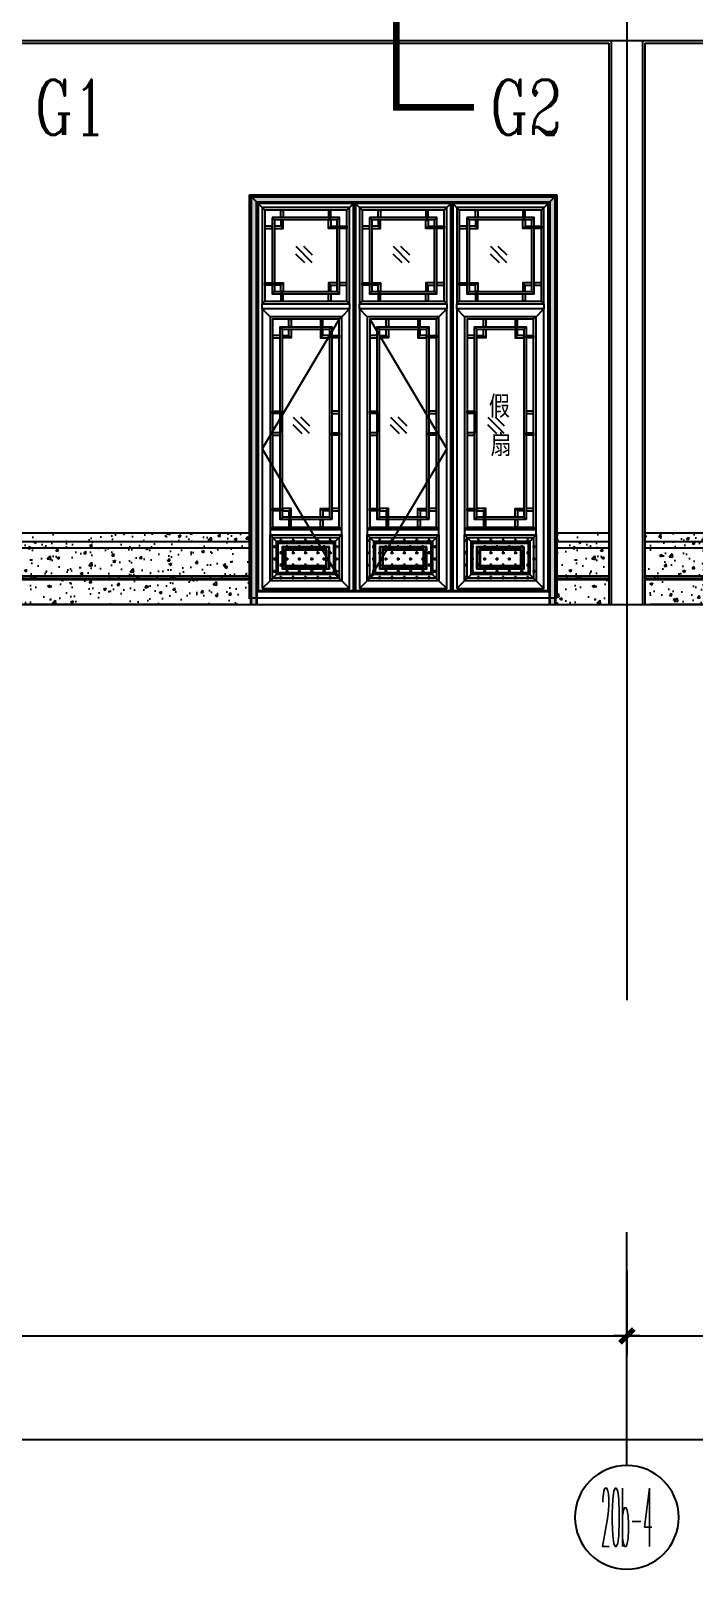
# Model space of a CAD drawing. Extents: x 296441 to 853063, y 459050 to 1117990.
# Drawn here: x 615502 to 620618, y 1069379 to 1081243 of the extents above; entities that cross this region are included whole.
import ezdxf
from ezdxf.enums import TextEntityAlignment as Align

# ---------------------------------------------------------------- set-up
doc = ezdxf.new("R2010")
doc.units = 0
doc.header["$LTSCALE"] = 1000
for name, pattern in [('CENTER-1', [10, 6.25, -1.25, 1.25, -1.25]), ('CENTER2', [28.574999999999996, 19.05, -3.174999999999999, 3.174999999999999, -3.174999999999999]), ('G-ELEV-S$0$LPM310295$0$HIDDEN2', [4.762499999999999, 3.175, -1.5875])]:
    doc.linetypes.add(name, pattern=pattern)
for name, color, linetype in [('1-1poumian-16-20$0$A-ELEV-HEVY', 2, 'Continuous'), ('1.5铝板', 3, 'Continuous'), ('95', 95, 'Continuous'), ('A-WALL', 1, 'Continuous'), ('B-ELEV-S02$0$A-ELEV-MEDM-HEVY', 2, 'Continuous'), ('B-ELEV-S02$0$A-ELEV-THIN', 144, 'Continuous'), ('G-ELEV-S$0$J04$0$A-DETL-FNSH', 6, 'Continuous'), ('G-ELEV-S$0$LPM310295$0$A-ELEV-HDDN', 161, 'G-ELEV-S$0$LPM310295$0$HIDDEN2'), ('G-ELEV-S$0$LPM310295$0$A-ELEV-HEVY', 2, 'Continuous'), ('G-ELEV-S$0$LPM310295$0$A-ELEV-MEDM', 4, 'Continuous'), ('G-ELEV-S$0$LPM310295$0$A-ELEV-THIN', 145, 'Continuous'), ('G-GRID', 8, 'CENTER2'), ('G-GRID-DIMS', 3, 'Continuous'), ('G-GRID-IDEN', 4, 'Continuous'), ('G-GRID-TEXT', 33, 'Continuous'), ('SL-CXJ-001', 4, 'Continuous'), ('ZT0_默认图层-----PM、LM、DY、JD', 7, 'Continuous'), ('ZT1_Dim---符号---PM、LM、DY、JD', 3, 'Continuous'), ('ZT1_通用--填充---PM、LM、DY、JD', 8, 'Continuous'), ('主框线', 4, 'Continuous'), ('副框内口线', 6, 'Continuous'), ('花格栅', 6, 'Continuous'), ('铝合金花格条', 5, 'Continuous')]:
    doc.layers.add(name, color=color, linetype=linetype)
doc.styles.add('-宋体', font='', dxfattribs={"width": 0.8})
doc.styles.add('_TCH_LABEL', font='COMPLEX', dxfattribs={"bigfont": 'GBCBIG'})
doc.styles.add('COMPLEX', font='COMPLEX')
doc.styles.add('GOA_01_thin_0.75', font='romans.shx', dxfattribs={"width": 0.75, "bigfont": 'hzdx.shx'})
doc.styles.add('GOA_04_COMPLEX_1.00', font='complex.shx')
doc.styles.get('-宋体').set_extended_font_data('SimSun')
doc.dimstyles.new('GOA_DIMN100', dxfattribs={"dimscale": 100, "dimtxt": 2.5, "dimasz": 1, "dimexe": 1.5, "dimexo": 3, "dimgap": 0.5, "dimtad": 1, "dimdec": 0, "dimrnd": 1, "dimzin": 0, "dimdsep": 46, "dimtxsty": 'GOA_01_thin_0.75', "dimblk": 'YQTICK', "dimcen": 0, "dimclrt": 7, "dimadec": 1, "dimazin": 0, "dimtfac": 1, "dimtdec": 4, "dimtix": 1, "dimtmove": 2, "dimatfit": 2, "dimfxl": 0, "dimtolj": 1, "dimtzin": 0, "dimarcsym": 0})

# ---------------------------------------------------------------- blocks, each defined once
blk = doc.blocks.new('YQTICK')
blk.add_line((-1, 1.110223024625157e-16), (1, 1.110223024625157e-16))
at = {"const_width": 0.4}
blk.add_lwpolyline([(0.5303300858899105, 0.5303300858899106), (-0.5303300858899106, -0.5303300858899105)], dxfattribs=at)
blk = doc.blocks.new('*D1483')
at = {"layer": 'Defpoints', "color": 0, "transparency": 16777216}
for p in [(608698.4800028085, 1071979.387559326, -5.427696829794604), (668098.4799879998, 1071979.387559326, -5.427696829794604), (668098.4799879998, 1070379.387559326)]:
    blk.add_point(p, dxfattribs=at)
at = {"layer": 'G-GRID-DIMS', "color": 0, "lineweight": -2, "transparency": 16777216}
for p, q in [((608698.4800028085, 1071679.387559326), (608698.4800028085, 1070229.387559326)), ((668098.4799879998, 1071679.387559326), (668098.4799879998, 1070229.387559326)), ((608798.4800028085, 1070379.387559326), (667998.4799879998, 1070379.387559326))]:
    blk.add_line(p, q, dxfattribs=at)
at = {"layer": 'G-GRID-DIMS', "color": 0, "lineweight": -2, "transparency": 16777216, "xscale": 100, "yscale": 100, "zscale": 100, "rotation": 180}
blk.add_blockref('YQTICK', (608698.4800028085, 1070379.387559326), dxfattribs=at)
at = {"layer": 'G-GRID-DIMS', "color": 0, "lineweight": -2, "transparency": 16777216, "xscale": 100, "yscale": 100, "zscale": 100}
blk.add_blockref('YQTICK', (668098.4799879998, 1070379.387559326), dxfattribs=at)
at = {"layer": 'G-GRID-DIMS', "color": 7, "transparency": 16777216, "insert": (638398.4799954041, 1070554.387559326), "char_height": 250, "attachment_point": 5, "style": 'GOA_01_thin_0.75'}
blk.add_mtext('\\A1;59400', dxfattribs=at)
blk = doc.blocks.new('_AXISO')
at = {"layer": 'G-GRID-IDEN'}
blk.add_circle((1.4210854715202e-14, 5.684341886080801e-14), 0.5, dxfattribs=at)
at = {"layer": 'G-GRID-TEXT', "style": 'GOA_04_COMPLEX_1.00', "width": 1.041666666666667}
blk.add_attdef('A', text='', height=0.56, dxfattribs=at).set_placement((-0.2499999999999858, -0.2799999999999727), (0.2500000000000142, -0.2799999999999727), align=Align.FIT)
blk = doc.blocks.new('*D1488')
at = {"layer": 'Defpoints', "color": 0, "transparency": 16777216}
for p in [(620098.4799878561, 1071979.387559326), (629698.4799874938, 1071979.387559326, -5.42769682979415), (629698.4799874938, 1071179.387559326)]:
    blk.add_point(p, dxfattribs=at)
at = {"layer": 'G-GRID-DIMS', "color": 0, "lineweight": -2, "transparency": 16777216}
for p, q in [((620098.4799878561, 1071679.387559326), (620098.4799878561, 1071029.387559326)), ((629698.4799874938, 1071679.387559326), (629698.4799874938, 1071029.387559326)), ((620198.4799878561, 1071179.387559326), (629598.4799874938, 1071179.387559326))]:
    blk.add_line(p, q, dxfattribs=at)
at = {"layer": 'G-GRID-DIMS', "color": 0, "lineweight": -2, "transparency": 16777216, "xscale": 100, "yscale": 100, "zscale": 100, "rotation": 180}
blk.add_blockref('YQTICK', (620098.4799878561, 1071179.387559326), dxfattribs=at)
at = {"layer": 'G-GRID-DIMS', "color": 0, "lineweight": -2, "transparency": 16777216, "xscale": 100, "yscale": 100, "zscale": 100}
blk.add_blockref('YQTICK', (629698.4799874938, 1071179.387559326), dxfattribs=at)
at = {"layer": 'G-GRID-DIMS', "color": 7, "transparency": 16777216, "insert": (624898.479987675, 1071354.387559326), "char_height": 250, "attachment_point": 5, "style": 'GOA_01_thin_0.75'}
blk.add_mtext('\\A1;9600', dxfattribs=at)
blk = doc.blocks.new('*D1489')
at = {"layer": 'Defpoints', "color": 0, "transparency": 16777216}
for p in [(608698.4800028085, 1071979.387559326, -0.00901925479506005), (620098.479985072, 1071979.387559326, -5.42769682979415), (620098.479985072, 1071179.387559326)]:
    blk.add_point(p, dxfattribs=at)
at = {"layer": 'G-GRID-DIMS', "color": 0, "lineweight": -2, "transparency": 16777216}
for p, q in [((608698.4800028085, 1071679.387559326), (608698.4800028085, 1071029.387559326)), ((620098.479985072, 1071679.387559326), (620098.479985072, 1071029.387559326)), ((608798.4800028085, 1071179.387559326), (619998.479985072, 1071179.387559326))]:
    blk.add_line(p, q, dxfattribs=at)
at = {"layer": 'G-GRID-DIMS', "color": 0, "lineweight": -2, "transparency": 16777216, "xscale": 100, "yscale": 100, "zscale": 100, "rotation": 180}
blk.add_blockref('YQTICK', (608698.4800028085, 1071179.387559326), dxfattribs=at)
at = {"layer": 'G-GRID-DIMS', "color": 0, "lineweight": -2, "transparency": 16777216, "xscale": 100, "yscale": 100, "zscale": 100}
blk.add_blockref('YQTICK', (620098.479985072, 1071179.387559326), dxfattribs=at)
at = {"layer": 'G-GRID-DIMS', "color": 7, "transparency": 16777216, "insert": (614398.4799939403, 1071354.387559326), "char_height": 250, "attachment_point": 5, "style": 'GOA_01_thin_0.75'}
blk.add_mtext('\\A1;11400', dxfattribs=at)
blk = doc.blocks.new('*U2356')
at = {"layer": 'B-ELEV-S02$0$A-ELEV-MEDM-HEVY'}
blk.add_line((270.0025192575231, 4.335507610123758e-10), (-280.0025192574431, -4.49608046781453e-10), dxfattribs=at)
at = {"layer": 'B-ELEV-S02$0$A-ELEV-THIN'}
for p, q in [((270.0025192575231, -64.99999999927542), (-280.0025192569774, -65.00000000015856)), ((270.0025192575231, -114.9999999993045), (-280.0025192569774, -115.0000000001877)), ((270.0025192575085, -329.9999999990717), (-280.0025192574431, -329.9999999999549)), ((270.002519257494, -349.9999999994209), (-280.0025192574431, -350.000000000275)), ((270.0025192575085, -360.0009192622704), (-280.0025192574431, -360.0009192631536))]:
    blk.add_line(p, q, dxfattribs=at)
blk = doc.blocks.new('*U2358')
at = {"layer": 'B-ELEV-S02$0$A-ELEV-MEDM-HEVY'}
blk.add_line((232.469714498071, 3.732832638381398e-10), (-252.4697144981074, -4.053978353766105e-10), dxfattribs=at)
at = {"layer": 'B-ELEV-S02$0$A-ELEV-THIN'}
for p, q in [((232.469714498071, -64.99999999933569), (-252.4697144976417, -65.00000000011435)), ((232.469714498071, -114.9999999993648), (-252.4697144976417, -115.0000000001435)), ((232.4697144980564, -329.9999999991319), (-252.4697144981074, -329.9999999999106)), ((232.4697144980419, -349.9999999994812), (-252.4697144981074, -350.0000000002308)), ((232.4697144980564, -360.0009192623307), (-252.4697144981074, -360.0009192631094))]:
    blk.add_line(p, q, dxfattribs=at)
blk = doc.blocks.new('*U2357')
at = {"layer": 'B-ELEV-S02$0$A-ELEV-MEDM-HEVY'}
blk.add_line((662.4391856544353, 1.063697530877378e-09), (-662.4391856543552, -1.063697530877248e-09), dxfattribs=at)
at = {"layer": 'B-ELEV-S02$0$A-ELEV-THIN'}
for p, q in [((662.4391856544353, -64.99999999864527), (-662.4391856538896, -65.00000000077266)), ((662.4391856544353, -114.9999999986744), (-662.4391856538896, -115.0000000008018)), ((662.4391856544207, -329.9999999984415), (-662.4391856543552, -330.0000000005689)), ((662.4391856544062, -349.9999999987908), (-662.4391856543552, -350.0000000008891)), ((662.4391856544207, -360.0009192616403), (-662.4391856543552, -360.0009192637677))]:
    blk.add_line(p, q, dxfattribs=at)
blk = doc.blocks.new('单层玻璃')
at = {"layer": '95'}
for p, q in [((-1.216571543132886, -0.08520069334190339), (0.08520069322548807, 1.216571543191094)), ((-1.183139254106209, -1.183139254106209), (1.183139254106209, 1.183139254106209)), ((-0.08520069322548807, -1.216571543249302), (1.216571543132886, 0.08520069334190339))]:
    blk.add_line(p, q, dxfattribs=at)
blk = doc.blocks.new('*U2085')
at = {"layer": 'ZT1_通用--填充---PM、LM、DY、JD', "ltscale": 1000}
h = blk.add_hatch(dxfattribs=at)
h.set_pattern_fill('CROSS', color=256, scale=30)
h.set_pattern_definition([(0, (103.7478360205423, -2917.252203877607), (47.625, 47.625), [23.8125, -71.4375]), (90, (115.6540860205423, -2929.158453877607), (-47.625, 47.625), [23.8125, -71.4375])])
h.paths.add_polyline_path([(98.74783898814349, -2561.999953968681), (651.2522247042507, -2562.000070779642), (651.2522247042507, -2917.252203877607), (98.74783898814349, -2917.252087066647)])
at = {"color": 8}
for p, q in [((58.00002011045581, -57.99999915016815, 2.318144537438727e-09), (8.000011094030924, -7.999999847728759, 2.318144537438727e-09)), ((691.9999608832877, -58.00010884885096), (742.0000081280596, -7.999969704601702)), ((58.00001225754386, -760.9999009706062, 2.318144537438727e-09), (39.00002226588549, -779.9998979005013, 2.318144537438727e-09)), ((98.74782613950083, -879.747697266981, 2.318144537438727e-09), (39.00002025568392, -819.999871355014, 2.318144537438727e-09)), ((651.2522118555498, -879.7478200712351, 2.318144537221886e-09), (710.9999992604135, -819.9999949499609, 2.318144537221886e-09)), ((691.9999904829892, -761.0000106692889), (710.999986615032, -780.0000137393938)), ((631.2000371648464, -899.7999921586008, 2.318144537221886e-09), (651.2522122489754, -879.7478204647189, 2.318144537221886e-09)), ((118.7999944181647, -2501.94780428917, 2.318144537438727e-09), (98.74783898814349, -2521.999959719133, 2.318144537438727e-09)), ((118.8000088158878, -2501.947924118487, 2.318144537221886e-09), (98.74781407759292, -2522.000095812602, 2.318144537221886e-09)), ((161.80473600392, -2625.056850984458, 2.318144537438727e-09), (98.74783898814349, -2561.999953968681, 2.318144537438727e-09)), ((651.2522247042507, -2562.000070779642, 2.318144537221886e-09), (588.1953276884742, -2625.056967795419, 2.318144537221886e-09)), ((631.2000299659558, -2501.947924096661, 2.318144537221886e-09), (651.2522247042507, -2522.000095790776, 2.318144537221886e-09)), ((98.74783898814349, -2917.252087066647, 2.318144537438727e-09), (39.00001307600178, -2976.999912978614, 2.318144537438727e-09)), ((161.80473600392, -2854.19519005087, 2.318144537438727e-09), (98.74783898814349, -2917.252087066647, 2.318144537438727e-09)), ((588.1953276884742, -2854.195306861831, 2.318144537221886e-09), (651.2522247042507, -2917.252203877607, 2.318144537221886e-09)), ((651.2522247042507, -2917.252203877607, 2.318144537221886e-09), (711.0000140956254, -2977.000032786338, 2.318144537221886e-09))]:
    blk.add_line(p, q, dxfattribs=at)
for points in [[(711.000003047986, -780.0000092315597), (711.000003047986, -819.9999842204263), (39.00002226606011, -819.999868381301), (39.00002226606011, -779.9998933924344)], [(39.00003313377965, -2976.999912978614), (711.0000101272017, -2977.000032786338), (710.9999992604135, -819.999991162272), (39.00002226699144, -819.999871355014)], [(651.2522247042507, -2562.000070779642), (651.2522247042507, -2522.000095790776), (98.74783898814349, -2521.999978979815), (98.74783898814349, -2561.999953968681)]]:
    blk.add_lwpolyline(points, close=True)
at = {"color": 2, "ltscale": 250}
for points in [[(118.7999944181647, -2501.94780428917), (631.2000299659558, -2501.947924096661), (631.2000371648464, -899.7999921586008), (118.8000016169972, -899.79987235111)], [(118.8000140722725, -2582.05212905281), (631.2000496201217, -2582.052245863771), (631.2000496201217, -2897.200028793478), (118.8000140722725, -2897.199911982518)]]:
    blk.add_lwpolyline(points, close=True, dxfattribs=at)
at = {"layer": '1.5铝板', "ltscale": 250}
for points in [[(39.00000035436824, -779.9998979005013), (710.999986615032, -780.0000137393938), (711.0000112671987, -39.00011191895583), (39.000025006535, -38.99999607983045)], [(58.00000139779877, -760.9999009706062), (691.9999876584625, -761.0000106692889), (692.0000102238264, -58.00010884885096), (58.00002396316268, -57.99999915016815)], [(98.74783898814349, -2561.999953968681), (651.2522247042507, -2562.000070779642), (651.2522247042507, -2917.252203877607), (98.74783898814349, -2917.252087066647)]]:
    blk.add_lwpolyline(points, close=True, dxfattribs=at)
at = {"layer": 'SL-CXJ-001', "ltscale": 250}
for points in [[(148.8000140722725, -2612.05212905281), (601.2000496201217, -2612.052245863771), (601.2000496201217, -2867.200028793478), (148.8000140722725, -2867.199911982518)], [(161.80473600392, -2625.056850984458), (588.1953276884742, -2625.056967795419), (588.1953276884742, -2854.195306861831), (161.80473600392, -2854.19519005087)], [(558.1953276884742, -2655.056858398078), (191.80473600392, -2655.056960381798), (191.80473600392, -2824.195299448211), (558.1953276884742, -2824.19519746449)], [(553.5269827610464, -2659.7252044825), (196.4730809313478, -2659.725304152349), (196.4730809313478, -2819.526953363789), (553.5269827610464, -2819.526853694173)], [(536.8636726158438, -2676.38851875771), (213.1363910765504, -2676.388610167427), (213.1363910765504, -2802.863639088579), (536.8636726158438, -2802.863547678862)], [(532.1953276884742, -2681.056864842132), (217.80473600392, -2681.056953937745), (217.80473600392, -2798.195293004157), (532.1953276884742, -2798.195203908311)]]:
    blk.add_lwpolyline(points, close=True, dxfattribs=at)
at = {"layer": '主框线'}
blk.add_lwpolyline([(8.000019222090486, -2991.999996595549), (742.0000162561191, -2991.999966452422), (742.0000081280596, -7.999969704601702), (8.000011094030924, -7.999999847728759)], close=True, dxfattribs=at)
at = {"layer": '副框内口线', "linetype": 'CENTER-1', "ltscale": 40}
blk.add_lwpolyline([(8.128059562295675e-06, -2999.99999674782), (750.0000162561191, -2999.999966452422), (750.0000081280596, 3.27400511815381e-06), (0, 0)], close=True, dxfattribs=at)
at = {"layer": '花格栅', "color": 6, "ltscale": 250}
blk.add_lwpolyline([(98.74781933403574, -2521.999979373299), (651.2522050500847, -2522.00009918079), (651.2522122489754, -879.7478170744719), (98.7478265328682, -879.747697266981)], close=True, dxfattribs=at)
at = {"layer": '铝合金花格条'}
for p, q in [((175.8000009461539, -1625.87383832014, -3.783032087171286e-07), (175.8000009452226, -1775.87383832014, -3.783032087171286e-07)), ((574.2000364860287, -1625.873958127863), (574.2000364850974, -1775.873958127863))]:
    blk.add_line(p, q, dxfattribs=at)
for points, elevation in [([(133.000017098675, -133.000155429123), (115.000017098675, -115.000155429123)], 3.088924884035726e-05), ([(617.0000033592223, -133.0001500563824), (635.0000033592223, -115.0001500563824)], 3.088693069581961e-05), ([(201.0000170987914, -201.000155429123), (183.0000170985586, -183.000155429123), (133.0000170985586, -183.000155429123), (133.0000170985586, -201.000155429123), (201.0000170985586, -201.000155429123), (201.0000170984422, -133.000155429123), (183.0000170984422, -133.000155429123), (183.0000170985586, -183.000155429123)], 3.088924884035726e-05), ([(549.0000033589895, -201.0001500563824), (567.0000033592223, -183.0001500563824), (617.0000033592223, -183.0001500563824), (617.0000033592223, -201.0001500563824), (549.0000033592223, -201.0001500563824), (549.0000033592223, -133.0001500563824), (567.0000033592223, -133.0001500563824), (567.0000033592223, -183.0001500563824)], 3.088693069581961e-05), ([(133.0001341875759, -686.0830121054305), (115.0001341875759, -704.0830121054305)], 3.050862748710248e-05), ([(201.0001341878087, -618.0830121063618), (183.0001341875759, -636.0830121063618), (133.0001341875759, -636.0830121063618), (133.0001341875759, -618.0830121063618), (201.0001341875759, -618.0830121063618), (201.0001341875759, -686.0830121063618), (183.0001341875759, -686.0830121063618), (183.0001341875759, -636.0830121063618)], 3.050862748710248e-05), ([(549.0001204478904, -618.0830067336212), (567.0001204481232, -636.0830067336212), (617.0001204481232, -636.0830067336212), (617.0001204481232, -618.0830067336212), (549.0001204481232, -618.0830067336212), (549.0001204481232, -686.0830067336212), (567.0001204481232, -686.0830067336212), (567.0001204481232, -636.0830067336212)], 3.050630934256482e-05), ([(617.0001204481232, -686.0830067326899), (635.0001204481232, -704.0830067326899)], 3.050630934256482e-05), ([(193.8000016202568, -974.7999921804276), (175.8000016202568, -956.7999921804276)], 3.088693069581961e-05), ([(261.8000016202568, -1042.799992180893), (243.8000016202568, -1024.799992180428), (243.8000016202568, -974.7999921804276), (261.8000016202568, -974.7999921804276), (261.8000016202568, -1042.799992180428), (193.8000016202568, -1042.799992180428), (193.8000016202568, -1024.799992180428), (243.8000016202568, -1024.799992180428)], 3.088693069581961e-05), ([(488.2000371615868, -1042.799992159067), (506.2000371615868, -1024.799992158601), (506.2000371615868, -974.7999921586008), (488.2000371615868, -974.7999921586008), (488.2000371615868, -1042.799992158601), (556.2000371615868, -1042.799992158601), (556.2000371615868, -1024.799992158601), (506.2000371615868, -1024.799992158601)], 3.088693069581961e-05), ([(556.2000371615868, -974.7999921586008), (574.2000371615868, -956.7999921586008)], 3.088693069581961e-05), ([(261.8000088191475, -2358.947924118487), (243.8000088191475, -2376.94792411872), (243.8000088191475, -2426.94792411872), (261.8000088191475, -2426.94792411872), (261.8000088191475, -2358.94792411872), (193.8000088191475, -2358.94792411872), (193.8000088191475, -2376.94792411872), (243.8000088191475, -2376.94792411872)], 3.088693069581961e-05), ([(488.2000299626961, -2358.947924096661), (506.2000299626961, -2376.947924096894), (506.2000299626961, -2426.947924096894), (488.2000299626961, -2426.947924096894), (488.2000299626961, -2358.947924096894), (556.2000299626961, -2358.947924096894), (556.2000299626961, -2376.947924096894), (506.2000299626961, -2376.947924096894)], 3.088693069581961e-05), ([(193.8000088191475, -2426.947924118487), (175.8000088191475, -2444.947924118487)], 3.088693069581961e-05), ([(556.2000299626961, -2426.947924096661), (574.2000299626961, -2444.947924096661)], 3.088693069581961e-05)]:
    blk.add_lwpolyline(points, dxfattribs=dict(at, elevation=elevation))
for points in [[(115.000017098675, -115.000155429123), (115.0001341875759, -704.0830121054305), (635.0001204481232, -704.0830067326899), (635.0000033592223, -115.0001500563824)], [(183.0000170956482, -58.00015542586334), (201.0000170956482, -58.00015542493202), (201.0000170985586, -115.000155424932), (183.0000170985586, -115.0001554258633)], [(567.0000033620163, -58.0001500531228), (549.0000033620163, -58.00015005219148), (549.0000033592223, -115.0001500521915), (567.0000033592223, -115.0001500531228)], [(58.0000170985586, -183.000155429123), (58.0000170985586, -201.000155429123), (115.0000170985586, -201.000155429123), (115.0000170985586, -183.000155429123)], [(133.000017098675, -133.000155429123), (133.0001341875759, -686.0830121054305), (617.0001204481232, -686.0830067326899), (617.0000033592223, -133.0001500563824)], [(692.0000033592223, -183.0001500563824), (692.0000033592223, -201.0001500563824), (635.0000033592223, -201.0001500563824), (635.0000033592223, -183.0001500563824)], [(58.0001341875759, -636.0830121063618), (58.0001341875759, -618.0830121063618), (115.0001341875759, -618.0830121063618), (115.0001341875759, -636.0830121063618)], [(183.0001341847819, -761.0830121096205), (201.0001341847819, -761.0830121105519), (201.0001341875759, -704.0830121105528), (183.0001341875759, -704.0830121096214)], [(567.0001204509172, -761.08300673688), (549.0001204509172, -761.0830067378113), (549.0001204481232, -704.0830067378122), (567.0001204481232, -704.0830067368809)], [(692.0001204481232, -636.0830067336212), (692.0001204481232, -618.0830067336212), (635.0001204481232, -618.0830067336212), (635.0001204481232, -636.0830067336212)], [(243.8000016202568, -899.7999921804276), (261.8000016202568, -899.7999921804276), (261.8000016202568, -956.7999921804276), (243.8000016202568, -956.7999921804276)], [(506.2000371615868, -899.7999921586008), (488.2000371615868, -899.7999921586008), (488.2000371615868, -956.7999921586008), (506.2000371615868, -956.7999921586008)], [(118.8000016169972, -1024.799992177634), (118.8000016160659, -1042.799992177634), (175.8000016160659, -1042.799992180428), (175.8000016169972, -1024.799992180428)], [(574.2000299626961, -2444.947924096661), (175.7999944228213, -2444.94780428917), (175.8000016216538, -956.79987235111), (574.2000371615868, -956.7999921586008)], [(556.2000299626961, -2426.947924096661), (193.7999944228213, -2426.94780428917), (193.8000016216538, -974.79987235111), (556.2000371615868, -974.7999921586008)], [(631.2000371648464, -1024.799992155807), (631.2000371657778, -1042.799992155807), (574.2000371657778, -1042.799992158601), (574.2000371648464, -1024.799992158601)], [(175.8000009461539, -1625.87383832014), (118.8000009461539, -1625.87383832014), (118.8000009461539, -1607.87383832014), (175.8000009461539, -1607.87383832014)], [(574.2000364850974, -1625.873958127863), (631.2000364850974, -1625.873958127863), (631.2000364850974, -1607.873958127863), (574.2000364850974, -1607.873958127863)], [(175.8000009461539, -1775.87383832014), (118.8000009461539, -1775.87383832014), (118.8000009461539, -1793.87383832014), (175.8000009461539, -1793.87383832014)], [(574.2000364850974, -1775.873958127863), (631.2000364850974, -1775.873958127863), (631.2000364850974, -1793.873958127863), (574.2000364850974, -1793.873958127863)], [(118.8000088158878, -2376.947924121514), (118.8000088149565, -2358.947924121514), (175.8000088149565, -2358.94792411872), (175.8000088158878, -2376.94792411872)], [(631.2000299659558, -2376.947924099687), (631.2000299668871, -2358.947924099687), (574.2000299668871, -2358.947924096894), (574.2000299659558, -2376.947924096894)], [(243.8000088191475, -2501.94792411872), (261.8000088191475, -2501.94792411872), (261.8000088191475, -2444.94792411872), (243.8000088191475, -2444.94792411872)], [(506.2000299626961, -2501.947924096894), (488.2000299626961, -2501.947924096894), (488.2000299626961, -2444.947924096894), (506.2000299626961, -2444.947924096894)]]:
    blk.add_lwpolyline(points, close=True, dxfattribs=at)
at = {"xscale": -52.5, "yscale": 52.5, "zscale": 52.5}
for p in [(362.6378694269224, -401.9095256457804, -3.80621353255001e-07), (341.8224430925329, -1718.754028539637, -3.80621353255001e-07)]:
    blk.add_blockref('单层玻璃', p, dxfattribs=at)
blk = doc.blocks.new('20200326162252')
at = {"color": 2, "style": '-宋体', "width": 0.8}
for s, p in [('假', (1.755913434899412, 58.33291486999951, 0.004580140144262862)), ('扇', (14.42258010152727, -238.2896425656509, 0.004580520765616117))]:
    blk.add_text(s, height=150, dxfattribs=at).set_placement(p, align=Align.CENTER)
blk = doc.blocks.new('20200409173825')
at = {"ltscale": 1000}
blk.add_lwpolyline([(0, -3000), (2250, -3000), (2250, 0), (0, 0)], close=True, dxfattribs=at)
for points in [[(631.2000371648464, -899.7999921586006), (39.00002770038554, -1898.499892166814), (631.2000496201217, -2897.200028793479)], [(868.7999953473918, -899.7999921586006), (1461.000004811853, -1898.499892166814), (868.7999828921165, -2897.200028793479)]]:
    blk.add_lwpolyline(points, dxfattribs=at)
for p in [(0, 0), (750.0000081280596, 3.274004484410398e-06), (1500.000016256119, 6.548008968820795e-06)]:
    blk.add_blockref('*U2085', p, dxfattribs=at)
at = {"layer": 'ZT0_默认图层-----PM、LM、DY、JD', "ltscale": 1000}
blk.add_blockref('20200326162252', (1865.339385376443, -1700.47332454077), dxfattribs=at)
blk = doc.blocks.new('20200409173938')
at = {"ltscale": 1000}
blk.add_lwpolyline([(0, -3000), (4500, -3000), (4500, 0), (0, 0)], close=True, dxfattribs=at)
for points in [[(2131.200037164846, -899.8000001893006), (1539.000027700386, -1898.499900197514), (2131.200049620122, -2897.200036824179)], [(2368.799979091273, -899.8000001893006), (2960.999988555734, -1898.499900197514), (2368.799966635997, -2897.200036824179)]]:
    blk.add_lwpolyline(points, dxfattribs=at)
for p in [(0, -8.030699973460287e-06), (750, -8.030699973460287e-06), (1500, -8.030699973460287e-06), (2250, -8.030699973460287e-06), (3000, -8.030699973460287e-06), (3750, -8.030699973460287e-06)]:
    blk.add_blockref('*U2085', p, dxfattribs=at)
at = {"layer": 'ZT0_默认图层-----PM、LM、DY、JD', "ltscale": 1000}
for p in [(351.7437525878195, -1700.47332454077), (1101.743752587819, -1700.47332454077), (3351.743752587819, -1700.47332454077), (4101.743752587819, -1700.47332454077)]:
    blk.add_blockref('20200326162252', p, dxfattribs=at)
blk = doc.blocks.new('YQ1211141274')
at = {"layer": 'ZT1_通用--填充---PM、LM、DY、JD', "ltscale": 1000}
h = blk.add_hatch(dxfattribs=at)
h.set_pattern_fill('混凝土', color=256, scale=10)
h.set_pattern_definition([(49.99999999999999, (-15.00369200354908, 0), (71.72601826007535, -6.275213498259511), [7.5, -82.5]), (355, (-15.00369200354908, 0), (-13.8751333613, 75.21921337000119), [6, -66]), (100.4514, (-9.026524003595114, -0.5229340000078082), (57.85093817140216, 68.94395420609536), [6.374019000000001, -70.1142112]), (46.18420000000002, (-15.00369200354908, 20), (106.7241048625644, -16.55190143290181), [11.24999999999999, -123.7499999999999]), (96.6356, (-6.110017503495328, 18.62066929996945), (93.46627055487033, 97.41178709004417), [9.561028799999999, -105.1713]), (351.1842, (-15.00369200354908, 20), (93.46619451336272, 97.41186009253246), [9, -99]), (21, (-5.003692003549077, 15), (59.69070521184616, -40.26188906653388), [7.5, -82.5]), (326.0000000000001, (-5.003692003549077, 15), (24.33153319215817, 72.5150045046853), [6, -66]), (71.4514, (-0.02946870354935527, 11.64483939995989), (84.02226285814899, 32.25304967099524), [6.374019000000001, -70.1142112]), (37.50000000000001, (-15.00369200354908, 0), (1.215985531729067, 33.28938538313115), [0, -65.19999999999999, 0, -67, 0, -66.25]), (7.499999999999999, (-15.00369200354908, 0), (26.30695374421486, 39.44117118823603), [0, -38.2, 0, -63.7, 0, -25.25]), (327.5, (-37.30369200359564, 0), (53.3822436172409, -2.255487173437976), [0, -25, 0, -78, 0, -103.5]), (317.5, (-47.30369200359564, 0), (58.31861693423862, 10.01049823323177), [0, -32.5, 0, -51.8, 0, -73.5])])
h.paths.add_polyline_path([(545.0013465114171, 0), (545.0013465114171, 3150.000000000233), (5145.062162693939, 3149.999999999767), (5145.0621608285, 0), (5095.001346511184, 0), (5095.001346511184, 3099.999998134561), (595.0013466418022, 3099.999998134794), (595.0013465109514, 0)])
h = blk.add_hatch(dxfattribs=at)
h.set_pattern_fill('混凝土', color=256, scale=10)
h.set_pattern_definition([(49.99999999999999, (5909.935491724522, 0), (71.72601826007535, -6.275213498259511), [7.5, -82.5]), (355, (5909.935491724522, 0), (-13.8751333613, 75.21921337000119), [6, -66]), (100.4514, (5915.912659724476, -0.5229340000078082), (57.85093817140216, 68.94395420609536), [6.374019000000001, -70.1142112]), (46.18420000000002, (5909.935491724522, 20), (106.7241048625644, -16.55190143290181), [11.24999999999999, -123.7499999999999]), (96.6356, (5918.829166224576, 18.62066929996945), (93.46627055487033, 97.41178709004417), [9.561028799999999, -105.1713]), (351.1842, (5909.935491724522, 20), (93.46619451336272, 97.41186009253246), [9, -99]), (21, (5919.935491724522, 15), (59.69070521184616, -40.26188906653388), [7.5, -82.5]), (326.0000000000001, (5919.935491724522, 15), (24.33153319215817, 72.5150045046853), [6, -66]), (71.4514, (5924.909715024522, 11.64483939995989), (84.02226285814899, 32.25304967099524), [6.374019000000001, -70.1142112]), (37.50000000000001, (5909.935491724522, 0), (1.215985531729067, 33.28938538313115), [0, -65.19999999999999, 0, -67, 0, -66.25]), (7.499999999999999, (5909.935491724522, 0), (26.30695374421486, 39.44117118823603), [0, -38.2, 0, -63.7, 0, -25.25]), (327.5, (5887.635491724475, 0), (53.3822436172409, -2.255487173437976), [0, -25, 0, -78, 0, -103.5]), (317.5, (5877.635491724475, 0), (58.31861693423862, 10.01049823323177), [0, -32.5, 0, -51.8, 0, -73.5])])
h.paths.add_polyline_path([(6469.940530239488, 0), (6469.940530239488, 3150.000000000233), (8820.062133070198, 3149.999999999767), (8820.062131204759, 0), (8770.001316887443, 0), (8770.001316887443, 3099.999998134561), (6519.940530369873, 3099.999998134794), (6519.940530239022, 0)])
h = blk.add_hatch(dxfattribs=at)
h.set_pattern_fill('混凝土', color=256, scale=30)
h.set_pattern_definition([(49.99999999999999, (-15.00369200354908, 0), (215.178054780226, -18.82564049477853), [22.5, -247.5]), (355, (-15.00369200354908, 0), (-41.6254000839, 225.6576401100035), [18, -198]), (100.4514, (2.927811996429227, -1.568802000023425), (173.5528145142065, 206.8318626182861), [19.122057, -210.3426336]), (46.18420000000002, (-15.00369200354908, 60), (320.1723145876933, -49.65570429870542), [33.74999999999997, -371.2499999999998]), (96.6356, (11.67733149649575, 55.86200789990835), (280.398811664611, 292.2353612701325), [28.6830864, -315.5139]), (351.1842, (-15.00369200354908, 60), (280.3985835400882, 292.2355802775974), [27, -297]), (21, (14.99630799645092, 45), (179.0721156355385, -120.7856671996016), [22.5, -247.5]), (326.0000000000001, (14.99630799645092, 45), (72.99459957647451, 217.5450135140559), [18, -198]), (71.4514, (29.91897789645009, 34.93451820011251), (252.066788574447, 96.75914901298572), [19.122057, -210.3426336]), (37.50000000000001, (-15.00369200354908, 0), (3.647956595187201, 99.86815614939344), [0, -195.6, 0, -201, 0, -198.75]), (7.499999999999999, (-15.00369200354908, 0), (78.92086123264458, 118.3235135647081), [0, -114.6, 0, -191.1, 0, -75.75]), (327.5, (-81.90369200357236, 0), (160.1467308517227, -6.766461520313927), [0, -75, 0, -234, 0, -310.5]), (317.5, (-111.9036920035724, 0), (174.9558508027159, 30.03149469969532), [0, -97.5, 0, -155.4, 0, -220.5])])
h.paths.add_polyline_path([(-15.00369200354908, 549.9999999944121), (545.0013465114171, 549.9999999944121), (545.0013465114171, 0), (-15.00369200354908, 0)])
h = blk.add_hatch(dxfattribs=at)
h.set_pattern_fill('混凝土', color=256, scale=30)
h.set_pattern_definition([(49.99999999999999, (5145.062160828733, 0), (215.178054780226, -18.82564049477853), [22.5, -247.5]), (355, (5145.062160828733, 0), (-41.6254000839, 225.6576401100035), [18, -198]), (100.4514, (5162.993664828711, -1.568802000023425), (173.5528145142065, 206.8318626182861), [19.122057, -210.3426336]), (46.18420000000002, (5145.062160828733, 60), (320.1723145876933, -49.65570429870542), [33.74999999999997, -371.2499999999998]), (96.6356, (5171.743184328778, 55.86200789990835), (280.398811664611, 292.2353612701325), [28.6830864, -315.5139]), (351.1842, (5145.062160828733, 60), (280.3985835400882, 292.2355802775974), [27, -297]), (21, (5175.062160828733, 45), (179.0721156355385, -120.7856671996016), [22.5, -247.5]), (326.0000000000001, (5175.062160828733, 45), (72.99459957647451, 217.5450135140559), [18, -198]), (71.4514, (5189.984830728732, 34.93451820011251), (252.066788574447, 96.75914901298572), [19.122057, -210.3426336]), (37.50000000000001, (5145.062160828733, 0), (3.647956595187201, 99.86815614939344), [0, -195.6, 0, -201, 0, -198.75]), (7.499999999999999, (5145.062160828733, 0), (78.92086123264458, 118.3235135647081), [0, -114.6, 0, -191.1, 0, -75.75]), (327.5, (5078.16216082871, 0), (160.1467308517227, -6.766461520313927), [0, -75, 0, -234, 0, -310.5]), (317.5, (5048.16216082871, 0), (174.9558508027159, 30.03149469969532), [0, -97.5, 0, -155.4, 0, -220.5])])
h.paths.add_polyline_path([(5145.062160828733, 549.9999999937136), (6469.940532137523, 549.9999999937136), (6469.940532137523, 0), (5145.062160828733, 0)])
h = blk.add_hatch(dxfattribs=at)
h.set_pattern_fill('混凝土', color=256, scale=30)
h.set_pattern_definition([(49.99999999999999, (8820.062132137478, 0), (215.178054780226, -18.82564049477853), [22.5, -247.5]), (355, (8820.062132137478, 0), (-41.6254000839, 225.6576401100035), [18, -198]), (100.4514, (8837.993636137457, -1.568802000023425), (173.5528145142065, 206.8318626182861), [19.122057, -210.3426336]), (46.18420000000002, (8820.062132137478, 60), (320.1723145876933, -49.65570429870542), [33.74999999999997, -371.2499999999998]), (96.6356, (8846.743155637523, 55.86200789990835), (280.398811664611, 292.2353612701325), [28.6830864, -315.5139]), (351.1842, (8820.062132137478, 60), (280.3985835400882, 292.2355802775974), [27, -297]), (21, (8850.062132137478, 45), (179.0721156355385, -120.7856671996016), [22.5, -247.5]), (326.0000000000001, (8850.062132137478, 45), (72.99459957647451, 217.5450135140559), [18, -198]), (71.4514, (8864.984802037477, 34.93451820011251), (252.066788574447, 96.75914901298572), [19.122057, -210.3426336]), (37.50000000000001, (8820.062132137478, 0), (3.647956595187201, 99.86815614939344), [0, -195.6, 0, -201, 0, -198.75]), (7.499999999999999, (8820.062132137478, 0), (78.92086123264458, 118.3235135647081), [0, -114.6, 0, -191.1, 0, -75.75]), (327.5, (8753.162132137455, 0), (160.1467308517227, -6.766461520313927), [0, -75, 0, -234, 0, -310.5]), (317.5, (8723.162132137455, 0), (174.9558508027159, 30.03149469969532), [0, -97.5, 0, -155.4, 0, -220.5])])
h.paths.add_polyline_path([(8820.062132137478, 549.9999999944121), (9305.001561133657, 549.9999999944121), (9305.001561133657, 0), (8820.062132137478, 0)])
at = {"layer": '1-1poumian-16-20$0$A-ELEV-HEVY'}
for p, q in [((545.0013465114171, 549.9999999948777), (-15.00369200354908, 549.9999999948777)), ((6469.940532137523, 549.9999999948777, 0.05757094767271287), (5145.062160828733, 549.9999999948777, 0.05757094767271287))]:
    blk.add_line(p, q, dxfattribs=at)
at = {"layer": 'G-ELEV-S$0$J04$0$A-DETL-FNSH'}
for p, q in [((-15.00369200354908, 2.328306436538696e-10), (-15.00369200354908, 4330)), ((-15.00369200354908, 4330, -8.941016274022218e-07), (9305.001561133657, 4330, -8.940992080042065e-07)), ((9305.001561133657, 4330, -8.383826921587456e-07), (9305.001561133657, 2.328306436538696e-10, -8.383826921587456e-07))]:
    blk.add_line(p, q, dxfattribs=at)
at = {"layer": 'G-ELEV-S$0$LPM310295$0$A-ELEV-HDDN', "elevation": 0.05757092683853671}
for points in [[(5155.0621608285, 50), (535.0013465114171, 50), (535.0013465114171, 3160.000000000233), (5155.0621608285, 3159.999999999767)], [(8830.062132137478, 50), (6459.940532137523, 50), (6459.940532137523, 3160.000000000233), (8830.062132137478, 3159.999999999767)]]:
    blk.add_lwpolyline(points, close=True, dxfattribs=at)
at = {"layer": 'G-ELEV-S$0$LPM310295$0$A-ELEV-HEVY'}
for p, q in [((5095.062160829431, 99.99999999976717, 0.07069970048921448), (595.0013465114171, 99.99999999976717, 0.07069971462113589)), ((8770.06213213841, 99.99999999976717, 0.07069968623921064), (6519.940532137523, 99.99999999976717, 0.07069971462113589))]:
    blk.add_line(p, q, dxfattribs=at)
at = {"layer": 'G-ELEV-S$0$LPM310295$0$A-ELEV-HEVY', "elevation": 0.05757092683853671}
for points in [[(595.0013465109514, 0), (595.0013465114171, 3100.000000000233), (5095.0621608285, 3099.999999999767), (5095.062160829431, 0)], [(6519.940532137058, 0), (6519.940532137523, 3100.000000000233), (8770.062132137478, 3099.999999999767), (8770.06213213841, 0)]]:
    blk.add_lwpolyline(points, dxfattribs=at)
at = {"layer": 'G-ELEV-S$0$LPM310295$0$A-ELEV-MEDM', "elevation": 0.05757092683853671}
for points in [[(545.0013465114171, 0), (545.0013465114171, 3150.000000000233), (5145.0621608285, 3149.999999999767), (5145.0621608285, 0)], [(6469.940532137523, 0), (6469.940532137523, 3150.000000000233), (8820.062132137478, 3149.999999999767), (8820.062132137478, 0)]]:
    blk.add_lwpolyline(points, dxfattribs=at)
at = {"layer": 'G-ELEV-S$0$LPM310295$0$A-ELEV-THIN'}
for p, q in [((595.0013466418022, 3099.999998134794, 0.05757092683824538), (545.0013465114171, 3149.999998102197, 0.05757092683824538)), ((5095.0621608285, 3099.999998134328, 0.07069971462116786), (5145.062162693939, 3149.999999999767, 0.07069971462116786)), ((6519.940532267909, 3099.999998134794, 0.05757092683824538), (6469.940532137523, 3149.999998102197, 0.05757092683824538)), ((8770.062132137478, 3099.999998134328, 0.07069970037116491), (8820.062134002917, 3149.999999999767, 0.07069970037116491))]:
    blk.add_line(p, q, dxfattribs=at)
at = {"layer": 'G-ELEV-S$0$LPM310295$0$A-ELEV-THIN', "elevation": 0.05757092683853671}
for points in [[(550.0013465114171, 0), (550.0013465114171, 3145.000000000233), (5140.0621608285, 3144.999999999767), (5140.0621608285, 0)], [(590.0013465114171, 0), (590.0013465114171, 3105.000000000233), (5100.0621608285, 3104.999999999767), (5100.0621608285, 0)], [(6474.940532137523, 0), (6474.940532137523, 3145.000000000233), (8815.062132137478, 3144.999999999767), (8815.062132137478, 0)], [(6514.940532137523, 0), (6514.940532137523, 3105.000000000233), (8775.062132137478, 3104.999999999767), (8775.062132137478, 0)]]:
    blk.add_lwpolyline(points, dxfattribs=at)
at = {"ltscale": 1000}
for name, p in [('20200409173938', (595.0013466418022, 3099.999998134794, 0.05757092683824538)), ('20200409173825', (6519.940532267909, 3099.999998134794, 0.05757092683824538)), ('*U2356', (264.998827253934, 549.9999999948777)), ('*U2357', (5807.501346483128, 549.9999999948777, 0.05757094767271287)), ('*U2358', (9072.531846635626, 549.9999999948777, 0.01312789368050638))]:
    blk.add_blockref(name, p, dxfattribs=at)
blk = doc.blocks.new('*U2354')
at = {"layer": 'B-ELEV-S02$0$A-ELEV-MEDM-HEVY'}
blk.add_line((924.9696002030214, 1.48525011982887e-09), (-924.9696002401943, -1.485250119888558e-09), dxfattribs=at)
at = {"layer": 'B-ELEV-S02$0$A-ELEV-THIN'}
for p, q in [((924.9696002030214, -64.99999999822371), (-924.9696002397286, -65.00000000119421)), ((924.9696002030214, -114.9999999982528), (-924.9696002397286, -115.0000000012233)), ((924.9696002030068, -329.99999999802), (-924.9696002401943, -330.0000000009905)), ((924.9696002029923, -349.9999999983692), (-924.9696002401943, -350.0000000013106)), ((924.9696002030068, -360.0009192612187), (-924.9696002401943, -360.0009192641892))]:
    blk.add_line(p, q, dxfattribs=at)
blk = doc.blocks.new('*U2355')
at = {"layer": 'B-ELEV-S02$0$A-ELEV-MEDM-HEVY'}
blk.add_line((194.9697519526053, 3.130685023454311e-10), (-214.9697519526417, -3.451830738839018e-10), dxfattribs=at)
at = {"layer": 'B-ELEV-S02$0$A-ELEV-THIN'}
for p, q in [((194.9697519526053, -64.9999999993959), (-214.969751952176, -65.00000000005414)), ((194.9697519526053, -114.999999999425), (-214.969751952176, -115.0000000000832)), ((194.9697519525907, -329.9999999991921), (-214.9697519526417, -329.9999999998504)), ((194.9697519525762, -349.9999999995414), (-214.9697519526417, -350.0000000001706)), ((194.9697519525907, -360.0009192623909), (-214.9697519526417, -360.0009192630492))]:
    blk.add_line(p, q, dxfattribs=at)
blk = doc.blocks.new('*U1384')
at = {"const_width": 0.5}
blk.add_lwpolyline([(6, -155.485204599367), (0, -155.485204599367), (0, -145.485204599367)], dxfattribs=at)
at = {"color": 0, "style": '_TCH_LABEL', "width": 0.7058823529411765, "flags": 8}
for tag, p in [('编号上', (10.00518062868128, 3.552713678800501e-15)), ('编号下', (10.00518062868128, -155.485204599367))]:
    blk.add_attdef(tag, text='', height=4.25, dxfattribs=at).set_placement(p, align=Align.MIDDLE_CENTER)

msp = doc.modelspace()

# ---------------------------------------------------------------- hatches: boundary and pattern name
at = {"layer": 'ZT1_通用--填充---PM、LM、DY、JD', "ltscale": 1000}
h = msp.add_hatch(dxfattribs=at)
h.set_pattern_fill('混凝土', color=256, scale=10)
h.set_pattern_definition([(49.99999999999999, (616638.4141779422, 1076818.0776577), (71.72601826007535, -6.275213498259511), [7.5, -82.5]), (355, (616638.4141779422, 1076818.0776577), (-13.8751333613, 75.21921337000119), [6, -66]), (100.4514, (616644.3913459422, 1076817.5547237), (57.85093817140216, 68.94395420609536), [6.374019000000001, -70.1142112]), (46.18420000000002, (616638.4141779422, 1076838.0776577), (106.7241048625644, -16.55190143290181), [11.24999999999999, -123.7499999999999]), (96.6356, (616647.3078524423, 1076836.698327), (93.46627055487033, 97.41178709004417), [9.561028799999999, -105.1713]), (351.1842, (616638.4141779422, 1076838.0776577), (93.46619451336272, 97.41186009253246), [9, -99]), (21, (616648.4141779422, 1076833.0776577), (59.69070521184616, -40.26188906653388), [7.5, -82.5]), (326.0000000000001, (616648.4141779422, 1076833.0776577), (24.33153319215817, 72.5150045046853), [6, -66]), (71.4514, (616653.3884012422, 1076829.7224971), (84.02226285814899, 32.25304967099524), [6.374019000000001, -70.1142112]), (37.50000000000001, (616638.4141779422, 1076818.0776577), (1.215985531729067, 33.28938538313115), [0, -65.19999999999999, 0, -67, 0, -66.25]), (7.499999999999999, (616638.4141779422, 1076818.0776577), (26.30695374421486, 39.44117118823603), [0, -38.2, 0, -63.7, 0, -25.25]), (327.5, (616616.1141779422, 1076818.0776577), (53.3822436172409, -2.255487173437976), [0, -25, 0, -78, 0, -103.5]), (317.5, (616606.1141779422, 1076818.0776577), (58.31861693423862, 10.01049823323177), [0, -32.5, 0, -51.8, 0, -73.5])])
h.paths.add_polyline_path([(617198.4192164572, 1076818.0776577), (617198.4192164572, 1079968.0776577), (619548.5408192879, 1079968.077657699), (619548.5408174224, 1076818.0776577), (619498.4800031051, 1076818.0776577), (619498.4800031051, 1079918.077655834), (617248.4192165876, 1079918.077655834), (617248.4192164567, 1076818.0776577)])
h = msp.add_hatch(dxfattribs=at)
h.set_pattern_fill('混凝土', color=256, scale=30)
h.set_pattern_definition([(49.99999999999999, (615348.480017912, 1076818.0776577), (215.178054780226, -18.82564049477853), [22.5, -247.5]), (355, (615348.480017912, 1076818.0776577), (-41.6254000839, 225.6576401100035), [18, -198]), (100.4514, (615366.411521912, 1076816.5088557), (173.5528145142065, 206.8318626182861), [19.122057, -210.3426336]), (46.18420000000002, (615348.480017912, 1076878.0776577), (320.1723145876933, -49.65570429870542), [33.74999999999999, -371.2499999999999]), (96.6356, (615375.161041412, 1076873.939665599), (280.398811664611, 292.2353612701325), [28.6830864, -315.5139]), (351.1842, (615348.480017912, 1076878.0776577), (280.3985835400882, 292.2355802775974), [27, -297]), (21, (615378.480017912, 1076863.0776577), (179.0721156355385, -120.7856671996016), [22.5, -247.5]), (326.0000000000001, (615378.480017912, 1076863.0776577), (72.99459957647451, 217.5450135140559), [18, -198]), (71.4514, (615393.402687812, 1076853.0121759), (252.066788574447, 96.75914901298572), [19.122057, -210.3426336]), (37.50000000000001, (615348.480017912, 1076818.0776577), (3.647956595187201, 99.86815614939344), [0, -195.6, 0, -201, 0, -198.75]), (7.499999999999999, (615348.480017912, 1076818.0776577), (78.92086123264458, 118.3235135647081), [0, -114.6, 0, -191.1, 0, -75.75]), (327.5, (615281.580017912, 1076818.0776577), (160.1467308517227, -6.766461520313927), [0, -75, 0, -234, 0, -310.5]), (317.5, (615251.580017912, 1076818.0776577), (174.9558508027159, 30.03149469969532), [0, -97.5, 0, -155.4, 0, -220.5])])
h.paths.add_polyline_path([(615348.480017912, 1077368.077657695), (617198.4192183552, 1077368.077657695), (617198.4192183552, 1076818.0776577), (615348.480017912, 1076818.0776577)])
h = msp.add_hatch(dxfattribs=at)
h.set_pattern_fill('混凝土', color=256, scale=30)
h.set_pattern_definition([(49.99999999999999, (619548.5408183553, 1076818.0776577), (215.178054780226, -18.82564049477853), [22.5, -247.5]), (355, (619548.5408183553, 1076818.0776577), (-41.6254000839, 225.6576401100035), [18, -198]), (100.4514, (619566.4723223553, 1076816.5088557), (173.5528145142065, 206.8318626182861), [19.122057, -210.3426336]), (46.18420000000002, (619548.5408183553, 1076878.0776577), (320.1723145876933, -49.65570429870542), [33.74999999999999, -371.2499999999999]), (96.6356, (619575.2218418553, 1076873.939665599), (280.398811664611, 292.2353612701325), [28.6830864, -315.5139]), (351.1842, (619548.5408183553, 1076878.0776577), (280.3985835400882, 292.2355802775974), [27, -297]), (21, (619578.5408183553, 1076863.0776577), (179.0721156355385, -120.7856671996016), [22.5, -247.5]), (326.0000000000001, (619578.5408183553, 1076863.0776577), (72.99459957647451, 217.5450135140559), [18, -198]), (71.4514, (619593.4634882553, 1076853.0121759), (252.066788574447, 96.75914901298572), [19.122057, -210.3426336]), (37.50000000000001, (619548.5408183553, 1076818.0776577), (3.647956595187201, 99.86815614939344), [0, -195.6, 0, -201, 0, -198.75]), (7.499999999999999, (619548.5408183553, 1076818.0776577), (78.92086123264458, 118.3235135647081), [0, -114.6, 0, -191.1, 0, -75.75]), (327.5, (619481.6408183553, 1076818.0776577), (160.1467308517227, -6.766461520313927), [0, -75, 0, -234, 0, -310.5]), (317.5, (619451.6408183553, 1076818.0776577), (174.9558508027159, 30.03149469969532), [0, -97.5, 0, -155.4, 0, -220.5])])
h.paths.add_polyline_path([(619548.5408183553, 1077368.077657694), (619958.4803222605, 1077368.077657694), (619958.4803222605, 1076818.0776577), (619548.5408183553, 1076818.0776577)])

# ---------------------------------------------------------------- linework, layer by layer
at = {"layer": '1-1poumian-16-20$0$A-ELEV-HEVY'}
for p, q in [((617198.4192183552, 1077368.077657695, 5.417606087174588), (615348.480017912, 1077368.077657695, 5.417606087174588)), ((619958.4803222605, 1077368.077657695, 5.430734874957187), (619548.5408183553, 1077368.077657695, 5.430734874957187))]:
    msp.add_line(p, q, dxfattribs=at)
at = {"layer": 'A-WALL'}
for p, q in [((598098.2580301082, 1081168.0776577, 5.417606087174588), (667978.4803228278, 1081168.0776577, 5.417606087174588)), ((619978.4803222606, 1081168.0776577, 5.41760612094386), (619978.4803222606, 1076818.0776577, 5.417607100252772)), ((620218.4750691227, 1081168.0776577, 5.417606120943869), (620218.4750691227, 1076818.0776577, 5.417607100253039)), ((608588.2531209645, 1076818.0776577, 5.417606072924584), (668218.4796532834, 1076818.0776577, 5.417606072924584))]:
    msp.add_line(p, q, dxfattribs=at)
at = {"layer": 'G-ELEV-S$0$J04$0$A-DETL-FNSH'}
for p, q in [((608848.2531209645, 1081148.0776577, 5.417606087174588), (619958.4803222605, 1081148.0776577, 5.417606087177472)), ((619958.4803222605, 1081148.0776577, 5.417606142893988), (619958.4803222605, 1076818.0776577, 5.417606142893988))]:
    msp.add_line(p, q, dxfattribs=at)
at = {"layer": 'G-ELEV-S$0$LPM310295$0$A-ELEV-HDDN', "elevation": 5.430734874957187}
msp.add_lwpolyline([(619558.5408183553, 1076868.0776577), (617188.4192183552, 1076868.0776577), (617188.4192183552, 1079978.0776577), (619558.5408183552, 1079978.077657699)], close=True, dxfattribs=at)
at = {"layer": 'G-ELEV-S$0$LPM310295$0$A-ELEV-HEVY'}
msp.add_line((619498.5408183561, 1076918.077657699, 5.443863634357862), (617248.4192183552, 1076918.077657699, 5.443863662739786), dxfattribs=at)
at = {"layer": 'G-ELEV-S$0$LPM310295$0$A-ELEV-HEVY', "elevation": 5.430734874957187}
msp.add_lwpolyline([(617248.4192183547, 1076818.0776577), (617248.4192183552, 1079918.0776577), (619498.5408183552, 1079918.077657699), (619498.5408183561, 1076818.0776577)], dxfattribs=at)
at = {"layer": 'G-ELEV-S$0$LPM310295$0$A-ELEV-MEDM', "elevation": 5.430734874957187}
msp.add_lwpolyline([(617198.4192183552, 1076818.0776577), (617198.4192183552, 1079968.0776577), (619548.5408183552, 1079968.077657699), (619548.5408183553, 1076818.0776577)], dxfattribs=at)
at = {"layer": 'G-ELEV-S$0$LPM310295$0$A-ELEV-THIN'}
for p, q in [((617248.4192184856, 1079918.077655834, 5.430734874956896), (617198.4192183552, 1079968.077655802, 5.430734874956896)), ((619498.5408183552, 1079918.077655834, 5.443863648489816), (619548.5408202206, 1079968.077657699, 5.443863648489816))]:
    msp.add_line(p, q, dxfattribs=at)
at = {"layer": 'G-ELEV-S$0$LPM310295$0$A-ELEV-THIN', "elevation": 5.430734874957187}
for points in [[(617203.4192183552, 1076818.0776577), (617203.4192183552, 1079963.0776577), (619543.5408183552, 1079963.077657699), (619543.5408183553, 1076818.0776577)], [(617243.4192183552, 1076818.0776577), (617243.4192183552, 1079923.0776577), (619503.5408183552, 1079923.077657699), (619503.5408183553, 1076818.0776577)]]:
    msp.add_lwpolyline(points, dxfattribs=at)
at = {"layer": 'G-GRID'}
for p, q in [((620098.479985072, 1092818.0776577, 0.00901925479506005), (620098.479985072, 1072018.0776577, 5.417606087174588)), ((674249.8684878367, 1076818.0776577, 5.417606087174588), (592333.0773429177, 1076818.0776577, 5.417605571205094))]:
    msp.add_line(p, q, dxfattribs=at)
at = {"layer": 'G-GRID-IDEN'}
msp.add_line((620098.479985072, 1070179.387559326, 0.00901925479506005), (620098.479985072, 1071979.387559326, 0.00901925479506005), dxfattribs=at)

# ---------------------------------------------------------------- block references
msp.add_blockref('YQ1211141274', (620253.4787611264, 1076818.0776577, 5.417606981276924))
at = {"ltscale": 1000}
for name, p in [('20200409173825', (617248.4192184856, 1079918.077655834, 5.430734874956896)), ('*U2354', (616273.4496181522, 1077368.077657695, 5.417606087174588)), ('*U2355', (619763.510570308, 1077368.077657695, 5.430734874957187))]:
    msp.add_blockref(name, p, dxfattribs=at)
at = {"layer": 'G-GRID-IDEN'}
ref = msp.add_blockref('_AXISO', (620098.479985072, 1069779.387559326, 0.00901925479506005), dxfattribs=dict(at, xscale=-800, yscale=800, zscale=800, rotation=180))
ref.add_attrib('A', '20b-4', dxfattribs={"height": 448.0000000000001, "style": 'COMPLEX', "width": 0.1820388349514563}).set_placement((619898.479985072, 1069555.387559326, 0.00901925479506005), (620298.479985072, 1069555.387559326, 0.00901925479506005), align=Align.FIT)
at = {"layer": 'ZT1_Dim---符号---PM、LM、DY、JD', "color": 7}
ref = msp.add_blockref('*U1384', (614808.3748841551, 1096201.028241042, 5.417605915504671), dxfattribs=dict(at, xscale=100, yscale=100, zscale=100))
ref.add_attrib('编号下', 'G1', dxfattribs={"layer": '0', "color": 0, "height": 425, "style": '_TCH_LABEL', "width": 0.7058823529411765}).set_placement((615808.8929470233, 1080652.507781106, 5.417605915504671), align=Align.MIDDLE_CENTER)
ref = msp.add_blockref('*U1384', (618320.5464148694, 1096201.028241042, 5.417605915504671), dxfattribs=dict(at, xscale=100, yscale=100, zscale=100))
ref.add_attrib('编号下', 'G2', dxfattribs={"layer": '0', "color": 0, "height": 425, "style": '_TCH_LABEL', "width": 0.7058823529411765}).set_placement((619321.0644777375, 1080652.507781106, 5.417605915504671), align=Align.MIDDLE_CENTER)

# ---------------------------------------------------------------- dimensions: what is measured, and where the dimension line sits
at = {"layer": 'G-GRID-DIMS'}
for base, p1, p2, picture, middle in [((668098.4799879998, 1070379.387559326, 5.436716084589664), (608698.4800028085, 1071979.387559326, 0.00901925479506005), (668098.4799879998, 1071979.387559326, 0.00901925479506005), '*D1483', (638398.4799954041, 1070554.387559326, 5.436716084589664)), ((620098.479985072, 1071179.387559326, 0.00901925479506005), (608698.4800028085, 1071979.387559326), (620098.479985072, 1071979.387559326, -5.41867757499909), '*D1489', (614398.4799939403, 1071354.387559326, 0.00901925479506005)), ((629698.4799874938, 1071179.387559326, 0.00901925479506005), (620098.4799878561, 1071979.387559326, 0.00901925479506005), (629698.4799874938, 1071979.387559326, -5.41867757499909), '*D1488', (624898.479987675, 1071354.387559326, 0.00901925479506005))]:
    dim = msp.add_linear_dim(base=base, p1=p1, p2=p2, dimstyle='GOA_DIMN100', dxfattribs=at)
    dim.commit()
    dim.dimension.update_dxf_attribs({"geometry": picture, "text_midpoint": middle})

doc.saveas('drawing.dxf')
